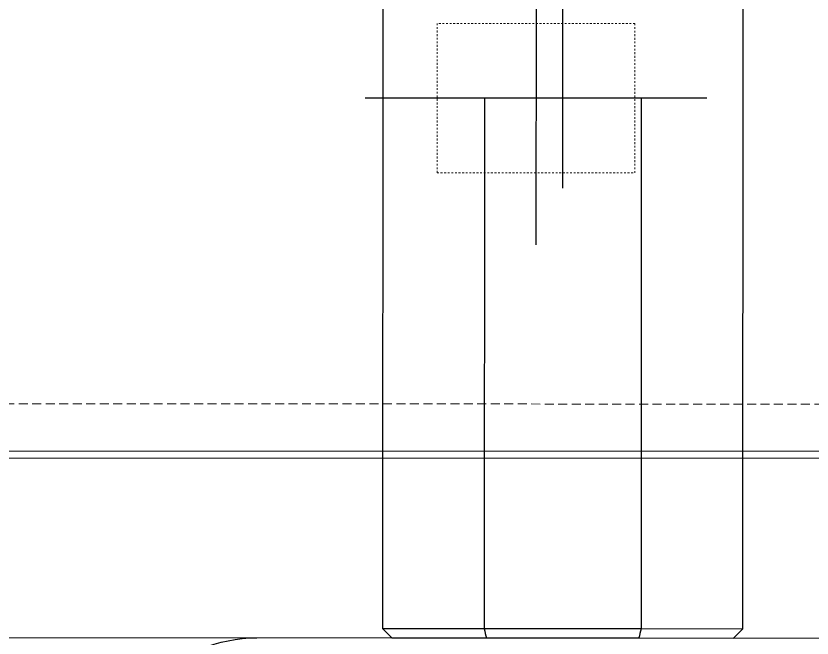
# Model space of a CAD drawing. Header units: millimetres. Extents: x 845401 to 948039, y 511594 to 550263.
# Drawn here: x 909374.77 to 909419.05, y 536001.34 to 536035.91 of the extents above; entities that cross this region are included whole.
import ezdxf

# ---------------------------------------------------------------- set-up
doc = ezdxf.new("R2010")
doc.units = ezdxf.units.MM
doc.linetypes.add('CENTER', pattern=[0])
doc.linetypes.add('DASHED', pattern=[0.75, 0.5, -0.25])
for name, color, linetype in [('00', 7, 'Continuous'), ('1轮廓实线层', 7, 'Continuous'), ('3中心线层', 1, 'CENTER'), ('4虚线层', 6, 'DASHED')]:
    doc.layers.add(name, color=color, linetype=linetype)
doc.layers.add('A-剖-0.10mm.......SECT-L01', color=255, linetype='Continuous', lineweight=18)
doc.layers.add('物流设备', color=7, linetype='Continuous', lineweight=5)

# ---------------------------------------------------------------- blocks, each defined once
blk = doc.blocks.new('*U100478')
at = {"color": 7, "linetype": 'Continuous', "lineweight": 25}
for p, q in [((-2968.195, 432.918), (-2968.195, 392.518)), ((-2948.195, 392.518), (-2948.195, 432.918)), ((-2962.554, 422.018), (-2962.554, 392.518)), ((-2962.554, 422.018), (-2953.836, 422.018)), ((-2953.836, 422.018), (-2953.836, 392.518)), ((-1886.942, 402.02), (-3021.695, 402.02)), ((-2968.195, 392.518), (-2967.695, 392.018)), ((-2968.195, 392.518), (-2962.554, 392.518)), ((-2962.554, 392.518), (-2953.836, 392.518)), ((-2953.836, 392.518), (-2948.195, 392.518)), ((-2948.695, 392.018), (-2948.195, 392.518)), ((-2962.437, 392.018), (-2967.695, 392.018)), ((-2953.952, 392.018), (-2962.437, 392.018)), ((-2948.695, 392.018), (-2953.952, 392.018))]:
    blk.add_line(p, q, dxfattribs=at)
for points in [[(-2962.554, 392.518), (-2962.515, 392.351), (-2962.477, 392.184), (-2962.437, 392.018)], [(-2953.836, 392.518), (-2953.874, 392.351), (-2953.913, 392.184), (-2953.952, 392.018)]]:
    blk.add_open_spline(points, degree=3, dxfattribs=at)
at = {"layer": '1轮廓实线层'}
for p, q in [((-2869.695, 402.02), (-3094.695, 402.02)), ((-2869.695, 392.02), (-3094.695, 392.02))]:
    blk.add_line(p, q, dxfattribs=at)
blk.add_arc((-2941.195, 384.02), 8, 0, 90, dxfattribs=at)
at = {"layer": '3中心线层'}
for p, q in [((-2958.195, 417.018), (-2958.195, 1647.018)), ((-2956.695, 430.17), (-2956.695, 413.87)), ((-2966.195, 422.02), (-2947.195, 422.02))]:
    blk.add_line(p, q, dxfattribs=at)
at = {"layer": '4虚线层', "linetype": 'DASHED', "lineweight": 18}
blk.add_line((-1886.942, 405.02), (-3021.695, 405.02), dxfattribs=at)
at = {"layer": '4虚线层', "linetype": 'DASHED', "lineweight": 18, "ltscale": 0.2}
blk.add_lwpolyline([(-2962.195, 426.17), (-2951.195, 426.17), (-2951.195, 417.87), (-2962.195, 417.87)], close=True, dxfattribs=at)
blk = doc.blocks.new('*U100569')
at = {"color": 1}
blk.add_lwpolyline([(0, -630), (7920.603, -630), (7920.603, 630), (0, 630)], close=True, dxfattribs=at)
at = {"color": 2}
blk.add_lwpolyline([(0, -630), (7920.603, -630), (7920.603, -830), (0, -830)], close=True, dxfattribs=at)
for tag, p in [('设备编号', (485.238, 55.288)), ('设备高度', (489.749, -155.563))]:
    blk.add_attdef(tag, p, '', height=100)
at = {"flags": 1}
blk.add_attdef('设备类型', (14421.904, -37.083), '', height=100, dxfattribs=at)
blk = doc.blocks.new('C线')
at = {"xscale": -1, "rotation": 359.9712527628268}
blk.add_blockref('*U100478', (988316.616, 474448.592, 12.688), dxfattribs=at)
at = {"layer": '物流设备', "color": 0}
blk.add_blockref('*U100569', (986088.08, 475479.516, 25.376), dxfattribs=at)
blk = doc.blocks.new('BC线平台')
at = {"layer": 'A-剖-0.10mm.......SECT-L01'}
h = blk.add_hatch(dxfattribs=at)
h.set_pattern_fill('CROSS', color=2, scale=50)
h.set_pattern_definition([(0, (691447.87, 341554.85), (317.5, 317.5), [158.75, -476.25]), (90, (691527.24, 341475.47), (-317.5, 317.5), [158.75, -476.25])])
h.paths.add_polyline_path([(786169.72, 367097.043), (791174.131, 367097.043), (791174.131, 370095.421), (786169.72, 370095.421)])

msp = doc.modelspace()

# ---------------------------------------------------------------- block references
at = {"layer": '00'}
for name, p in [('BC线平台', (120688.345, 168041.308, -0.976)), ('C线', (-81869.829, 61162.217))]:
    msp.add_blockref(name, p, dxfattribs=at)

doc.saveas('drawing.dxf')
